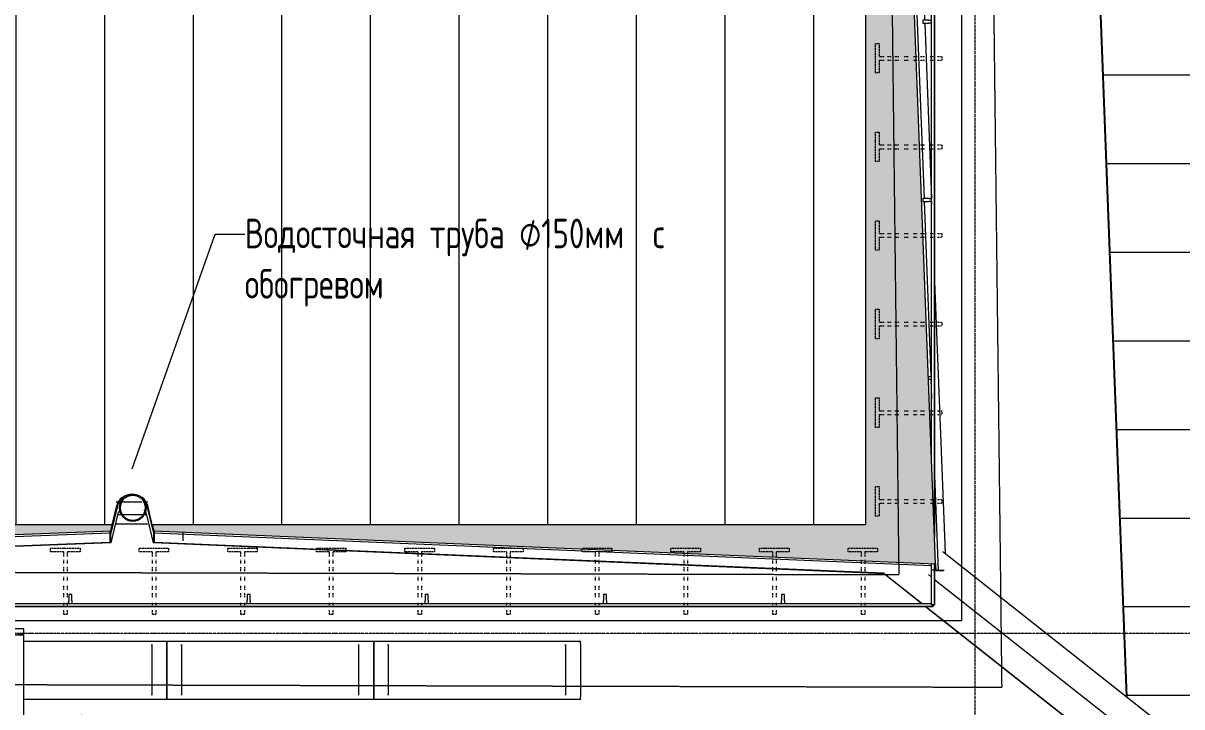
# Model space of a CAD drawing. Header units: millimetres. Extents: x -10178924 to 11692288, y -947381 to 58396.
# Drawn here: x 32004 to 39849, y -552078 to -547449 of the extents above; entities that cross this region are included whole.
import ezdxf

# ---------------------------------------------------------------- set-up
doc = ezdxf.new("R2010")
doc.units = ezdxf.units.MM
for name, pattern in [('ADSK_Линия сетки', [25, 20, -2.5, 0, -2.5]), ('ADSK_Скрыто', [6, 3, -3]), ('ADSK_Штриховая_ш3 п1_5', [4.5, 3, -1.5])]:
    doc.linetypes.add(name, pattern=pattern)
for name, color, linetype, lineweight in [('Аннотация', 7, 'Continuous', 18), ('Антураж', 7, 'Continuous', 18), ('Крыша штриховка', 7, 'Continuous', 9), ('Обобщенные модели', 7, 'Continuous', 18), ('Ограждение', 7, 'Continuous', 9), ('Оси', 253, 'Continuous', 9), ('Узлы', 7, 'Continuous', 18)]:
    doc.layers.add(name, color=color, linetype=linetype, lineweight=lineweight)
doc.layers.add('Линии', color=7, linetype='Continuous', lineweight=9, true_color=0x00a600)
doc.styles.add('GOST Common_3', font='GOST_Common.ttf', dxfattribs={"width": 0.8, "height": 350})

# ---------------------------------------------------------------- blocks, each defined once
blk = doc.blocks.new('Водосток - Тип 1 _карниз больше 490мм_-5185615-План кровли АР')
at = {"layer": 'Обобщенные модели'}
for p, q in [((18.8, 285), (33.5, 285)), ((62.7, 285), (125, 285)), ((125, 285), (191.5, 285)), ((220.7, 285), (231.2, 285)), ((125, 135), (18.8, 135)), ((231.2, 135), (125, 135))]:
    blk.add_line(p, q, dxfattribs=at)
for points, knots in [([(30.5, 278.2), (30.2, 279), (28.8, 281.5), (25.1, 284.3), (21.1, 285), (18.8, 285)], [-0.143133, -0.143133, -0.143133, -0.143133, -0.1176471, -0.0588235, 0, 0, 0, 0]), ([(231.2, 285), (228.9, 285), (225.6, 284.4), (222.9, 282.7), (222, 281.9)], [-1, -1, -1, -1, -0.94117647, -0.90191459, -0.90191459, -0.90191459, -0.90191459]), ([(222.5, 205.5), (222.5, 204.6), (222.4, 201.8), (222.3, 199), (222.2, 197.1)], [-0.48122835, -0.48122835, -0.48122835, -0.48122835, -0.47058824, -0.44620916, -0.44620916, -0.44620916, -0.44620916])]:
    blk.add_open_spline(points, degree=3, knots=knots, dxfattribs=at)
for points in [[(18.8, 135), (21.1, 135), (25.1, 135.7), (28.1, 138), (29.2, 139.6)], [(220.8, 139.5), (221.9, 138), (224.9, 135.7), (228.9, 135), (231.2, 135)]]:
    blk.add_open_spline(points, degree=3, dxfattribs=at)
blk = doc.blocks.new('Ограждение - 20 доп поручень 300-1864261-План кровли АР')
at = {"layer": 'Ограждение'}
for p, q in [((-60, 10), (-40, 10)), ((-60, 10), (-60, -10)), ((0, 10), (-40, 10)), ((0, -10), (0, 10)), ((-40, -10), (-60, -10)), ((-40, -10), (0, -10))]:
    blk.add_line(p, q, dxfattribs=at)
blk = doc.blocks.new('Ограждение - 20 доп поручень 300-V30-План кровли АР')
at = {"layer": 'Ограждение'}
for p, q in [((-60, 10), (-40, 10)), ((-60, 10), (-60, -10)), ((-40, -10), (-60, -10)), ((-40, -10), (-38.4, -10))]:
    blk.add_line(p, q, dxfattribs=at)
blk = doc.blocks.new('Ограждение - Ограждение-2940136-План кровли АР')
for name, p, rotation in [('Ограждение - 20 доп поручень 300-1864261-План кровли АР', (38094.9, 17084.5), 180), ('Ограждение - 20 доп поручень 300-1864261-План кровли АР', (38094.9, 15878.3), 180), ('Ограждение - 20 доп поручень 300-V30-План кровли АР', (38094.9, 14672), 180), ('Ограждение - 20 доп поручень 300-1864261-План кровли АР', (32323.7, 13205.5), 89.99999999999946), ('Ограждение - 20 доп поручень 300-1864261-План кровли АР', (33530, 13205.5), 89.99999999999946), ('Ограждение - 20 доп поручень 300-1864261-План кровли АР', (34736.2, 13205.5), 89.99999999999946), ('Ограждение - 20 доп поручень 300-1864261-План кровли АР', (35942.5, 13205.5), 89.99999999999946), ('Ограждение - 20 доп поручень 300-1864261-План кровли АР', (37148.8, 13205.5), 89.99999999999946)]:
    blk.add_blockref(name, p, dxfattribs=dict(rotation=rotation))
blk = doc.blocks.new('Тип верхнего поручня - Верхний поручень_Внутренний_-2940138-План кровли АР')
at = {"layer": 'Ограждение'}
for p, q in [((38154.9, 14116.8), (38154.9, 20528.2)), ((38174.9, 20518.2), (38174.9, 13593.8)), ((38154.9, 13371.6), (38154.9, 13415.2)), ((38174.9, 13414.4), (38174.9, 13371.6)), ((38154.9, 13135.5), (38154.9, 13371.6)), ((38174.9, 13371.6), (38154.9, 13371.6)), ((38174.9, 13371.6), (38174.9, 13135.5)), ((10610.7, 13145.5), (38154.9, 13145.5)), ((38164.9, 13125.5), (10610.7, 13125.5)), ((38174.9, 13135.5), (38154.9, 13135.5)), ((38164.9, 13135.5), (38164.9, 13125.5))]:
    blk.add_line(p, q, dxfattribs=at)
blk = doc.blocks.new('Тип верхнего поручня - Верхний поручень_Внутренний_-V31-План кровли АР')
at = {"layer": 'Ограждение'}
for p, q in [((38154.9, 14116.8), (38154.9, 20528.2)), ((38174.9, 13593.8), (38174.9, 20518.2)), ((38154.9, 13371.6), (38154.9, 13415.2)), ((38174.9, 13371.6), (38174.9, 13414.4)), ((38154.9, 13135.5), (38154.9, 13371.6)), ((38174.9, 13135.5), (38174.9, 13371.6)), ((10610.7, 13145.5), (38154.9, 13145.5)), ((10610.7, 13125.5), (38164.9, 13125.5)), ((38154.9, 13135.5), (38174.9, 13135.5)), ((38164.9, 13135.5), (38164.9, 13125.5))]:
    blk.add_line(p, q, dxfattribs=at)
blk = doc.blocks.new('Ограждение - Ограждение-2968730-План кровли АР')
at = {"layer": 'Ограждение'}
for p, q in [((45517.5, 7740.8), (38229.7, 13495.9)), ((38230.2, 13497.3), (45518.4, 7741.9)), ((37823.5, 13354.7), (38088.5, 13145.5)), ((37824.9, 13355.5), (38090.8, 13145.5)), ((38132.8, 13341.7), (38154.9, 13324.2)), ((38174.9, 13308.4), (45192.7, 7766.6)), ((38113.8, 13125.5), (44900, 7766.6)), ((38116.1, 13125.5), (44902.3, 7766.6)), ((45517.5, 7740.8), (45458.7, 7666.2)), ((45518.4, 7741.9), (45517.5, 7740.8)), ((45151.4, 7569.9), (45293.8, 7457.5)), ((45152.2, 7567.5), (45292.9, 7456.4)), ((45381.1, 7568), (45293.8, 7457.5)), ((45293.8, 7457.5), (45292.9, 7456.4))]:
    blk.add_line(p, q, dxfattribs=at)
blk = doc.blocks.new('Construction_Roof-Accessories_Lindab_KO - Construction_Roof-Accessories_Lindab_KO-V52-План кровли АР')
at = {"layer": 'Обобщенные модели', "lineweight": 9}
for p, q in [((34475, 12868.4), (34475, 12523.5)), ((34476.2, 12861.2), (34476.2, 12868.5)), ((34476.2, 12523.5), (34476.2, 12530.1))]:
    blk.add_line(p, q, dxfattribs=at)
blk = doc.blocks.new('Construction_Roof-Accessories_Lindab_BR - Construction_Roof-Accessories_Lindab_BR-V53-План кровли АР')
at = {"layer": 'Обобщенные модели', "lineweight": 9}
for p, q in [((34377.7, 12886.3), (34377.7, 12888.7)), ((35777.7, 12888.7), (34377.7, 12888.7)), ((34377.7, 12886.3), (34377.7, 12870.8)), ((34377.7, 12870.2), (34377.7, 12870.8)), ((34377.7, 12863.8), (34377.7, 12870.2)), ((35777.7, 12888.7), (35777.7, 12886.3)), ((35777.7, 12870.8), (35777.7, 12886.3)), ((35777.7, 12870.8), (35777.7, 12870.2)), ((35777.7, 12870.2), (35777.7, 12863.8)), ((34377.7, 12527.6), (34377.7, 12863.8)), ((35777.7, 12863.8), (35777.7, 12527.6)), ((34377.7, 12520.1), (34377.7, 12527.6)), ((34377.7, 12513.5), (34377.7, 12520.1)), ((34377.7, 12513.5), (34377.7, 12497.6)), ((34377.7, 12495.9), (34377.7, 12497.6)), ((35777.7, 12495.9), (34377.7, 12495.9)), ((35777.7, 12527.6), (35777.7, 12520.1)), ((35777.7, 12520.1), (35777.7, 12513.5)), ((35777.7, 12497.6), (35777.7, 12513.5)), ((35777.7, 12497.6), (35777.7, 12495.9))]:
    blk.add_line(p, q, dxfattribs=at)
blk = doc.blocks.new('Construction_Roof-Accessories_Lindab_BR - Construction_Roof-Accessories_Lindab_BR-V54-План кровли АР')
at = {"layer": 'Обобщенные модели', "lineweight": 9}
for p, q in [((32977.7, 12886.3), (32977.7, 12888.7)), ((34377.7, 12888.7), (32977.7, 12888.7)), ((32977.7, 12886.3), (32977.7, 12870.8)), ((32977.7, 12870.2), (32977.7, 12870.8)), ((32977.7, 12863.8), (32977.7, 12870.2)), ((34377.7, 12888.7), (34377.7, 12886.3)), ((34377.7, 12870.8), (34377.7, 12886.3)), ((34377.7, 12870.8), (34377.7, 12870.2)), ((34377.7, 12870.2), (34377.7, 12863.8)), ((32977.7, 12527.6), (32977.7, 12863.8)), ((34377.7, 12863.8), (34377.7, 12527.6)), ((32977.7, 12520.1), (32977.7, 12527.6)), ((32977.7, 12513.5), (32977.7, 12520.1)), ((32977.7, 12513.5), (32977.7, 12497.6)), ((32977.7, 12495.9), (32977.7, 12497.6)), ((34377.7, 12495.9), (32977.7, 12495.9)), ((34377.7, 12527.6), (34377.7, 12520.1)), ((34377.7, 12520.1), (34377.7, 12513.5)), ((34377.7, 12497.6), (34377.7, 12513.5)), ((34377.7, 12497.6), (34377.7, 12495.9))]:
    blk.add_line(p, q, dxfattribs=at)
blk = doc.blocks.new('Construction_Roof-Accessories_Lindab_BR - Construction_Roof-Accessories_Lindab_BR-V55-План кровли АР')
at = {"layer": 'Обобщенные модели', "lineweight": 9}
for p, q in [((32977.7, 12888.7), (32008.1, 12888.7)), ((32977.7, 12888.7), (32977.7, 12886.3)), ((32977.7, 12870.8), (32977.7, 12886.3)), ((32977.7, 12870.8), (32977.7, 12870.2)), ((32977.7, 12870.2), (32977.7, 12863.8)), ((32977.7, 12863.8), (32977.7, 12527.6)), ((32977.7, 12495.9), (32008.1, 12495.9)), ((32977.7, 12527.6), (32977.7, 12520.1)), ((32977.7, 12520.1), (32977.7, 12513.5)), ((32977.7, 12497.6), (32977.7, 12513.5)), ((32977.7, 12497.6), (32977.7, 12495.9))]:
    blk.add_line(p, q, dxfattribs=at)
blk = doc.blocks.new('Антураж 4 - Антураж 4-5053377-План кровли АР')
at = {"layer": 'Антураж'}
for p, q in [((32642.2, 13806.8), (32597.8, 13620.9)), ((32606.4, 13678.1), (32637.3, 13807.8)), ((32842.2, 13806.8), (32886.5, 13620.9)), ((32878, 13678.1), (32847.1, 13807.8)), ((32642.2, 13745.3), (32597, 13556)), ((32842.2, 13745.3), (32642.2, 13745.3)), ((32887.5, 13555.6), (32842.2, 13745.3)), ((32591.5, 13622.4), (24360.3, 13304.9)), ((32590.8, 13637.8), (32591.5, 13622.4)), ((32591.5, 13622.4), (32591.5, 13558.8)), ((32593, 13621.9), (32596.8, 13638)), ((32593, 13621.9), (32593, 13558.3)), ((32597.8, 13620.9), (32593, 13621.9)), ((32597.8, 13559.4), (32597.8, 13620.9)), ((32886.5, 13620.9), (32891.4, 13621.9)), ((32886.5, 13620.9), (32886.5, 13559.4)), ((32891.4, 13621.9), (32887.7, 13637.6)), ((32891.4, 13558.3), (32891.4, 13621.9)), ((32893, 13621.9), (32893.8, 13637.3)), ((38154.9, 13399.8), (32893, 13621.9)), ((32893, 13558.3), (32893, 13621.9)), ((33084.9, 13629.2), (33084.9, 13570.3)), ((32597, 13556), (24355.3, 13238.2)), ((32591.5, 13558.8), (24360.3, 13241.3)), ((32593, 13558.3), (32597.4, 13557.4)), ((32891.4, 13558.3), (32887, 13557.4)), ((37833.6, 13346.8), (32887.5, 13555.6)), ((37829.7, 13349.9), (32893, 13558.3))]:
    blk.add_line(p, q, dxfattribs=at)
for centre, major_axis, start_param, end_param in [((32742.2, 13787.3), (107.3, 0), 0.212798, 2.928795), ((32742.2, 13787.3), (102.3, 0), 0.212798, 2.928795), ((32742.2, 13723.6), (102.3, 0), 2.496157, 2.903999), ((32742.2, 13723.6), (102.3, 0), 0.237594, 0.64541)]:
    blk.add_ellipse(centre, major_axis=major_axis, ratio=0.905569, start_param=start_param, end_param=end_param, dxfattribs=at)
blk = doc.blocks.new('Антураж 18 - Антураж 18-5694502-План кровли АР')
at = {"layer": 'Антураж'}
for p, q in [((37899.4, 20796.5), (37915.4, 20797.2)), ((37915.4, 20797.2), (37960.5, 20797.2)), ((37915.4, 20797.2), (38103.1, 15888.3)), ((37968.2, 20730.9), (38107.3, 17094.5)), ((39474.5, 12514.7), (39206.5, 19523.8)), ((39210.8, 19456.7), (39476.3, 12513.3)), ((38108, 17074.5), (38153.4, 15888.3)), ((38103.8, 15868.3), (38149.2, 14682)), ((38154.2, 15868.3), (38154.9, 15849.6)), ((38174.9, 15326.6), (38245.3, 13485.4)), ((38150, 14662), (38154.9, 14534.1)), ((38174.9, 14011.1), (38199.4, 13369.4)), ((38181.7, 13414.1), (38183.5, 13368.7)), ((38199.4, 13369.4), (38183.5, 13368.7)), ((38183.5, 13368.7), (38188.7, 13368.7)), ((38188.7, 13368.7), (38195.2, 13369)), ((38189.9, 13368.9), (38196.5, 13369.2)), ((38191.6, 13368.9), (38189.9, 13368.9)), ((38193.5, 13369), (38191.6, 13368.9)), ((38195.2, 13369), (38193.5, 13369)), ((38196.5, 13369.2), (38234.5, 13369.2)), ((38239, 13369.4), (38199.4, 13369.4))]:
    blk.add_line(p, q, dxfattribs=at)
blk = doc.blocks.new('Ограждение - Ограждение-5945901-План кровли АР')
at = {"layer": 'Ограждение'}
for p, q in [((32008.1, 12973), (17060, 12973)), ((32008.1, 12933), (32008.1, 12973)), ((17060, 12933), (32008.1, 12933)), ((32008.1, 12933), (31968.1, 12933)), ((32008.1, 8933), (32008.1, 12933))]:
    blk.add_line(p, q, dxfattribs=at)
blk = doc.blocks.new('Кровля')
at = {"layer": 'Крыша штриховка'}
h = blk.add_hatch(dxfattribs=at)
h.set_pattern_fill('FP_3', color=256, style=0, pattern_type=2)
h.set_pattern_definition([(270, (156.06, -17199.3), (600, 4e-14), [])])
h.paths.add_polyline_path([(37615.8, 13678.1), (37706.7, 13678.1), (37706.7, 19364), (31852, 19566.7), (30291.8, 19358.3), (30008.9, 18978.9), (30109.6, 18978.9), (30088.8, 18918.9), (29964.2, 18918.9), (29183.2, 17873.2), (29184.3, 17872), (25273.5, 13678.1), (32606.4, 13678.1), (32637.3, 13807.8), (32645.4, 13826), (32644.4, 13828.6), (32639.9, 13832), (32639.9, 13833.1), (32648.6, 13833.1), (32650.8, 13838.2), (32677.9, 13864.5), (32708.1, 13879.1), (32742.2, 13884.4), (32778.6, 13878.6), (32809.6, 13862.9), (32834.6, 13835.9), (32835.9, 13833.1), (32840.3, 13832), (32837.3, 13829.7), (32847.3, 13806.8), (32878, 13678.1), (37490, 13678.1)])
h.paths.add_polyline_path([(11110.2, 13678.1), (15841.3, 13678.1), (15872.2, 13807.8), (15880.3, 13826), (15879.2, 13828.6), (15874.8, 13832), (15874.8, 13833.1), (15883.5, 13833.1), (15885.7, 13838.2), (15912.8, 13864.5), (15943, 13879.1), (15977.1, 13884.4), (16013.5, 13878.6), (16044.5, 13862.9), (16069.5, 13835.9), (16070.8, 13833.1), (16075.2, 13832), (16072.2, 13829.7), (16082.2, 13806.8), (16112.9, 13678.1), (23178.4, 13678.1), (19368.4, 17765.4), (19370.1, 17766.7), (19368.4, 17765.7), (19287.9, 17891.6), (18889.8, 17891.6), (18418.2, 19252.3), (18339.2, 19376), (16914.3, 19566.4), (11105, 19365.2), (11105, 13678.1)])
h.paths.add_polyline_path([(32837.2, 13745.3), (32841.3, 13745.3), (32837.6, 13751.1)])
h.paths.add_polyline_path([(16076.1, 13745.3), (16072.5, 13751.1), (16072.5, 13745.3)])
h.paths.add_polyline_path([(11105, 20651.5), (12590.9, 20677.2), (15833.4, 20789.5), (15843.6, 20837), (15833.4, 20838.9), (11105, 20675.2)])
h.paths.add_polyline_path([(37706.7, 20653.4), (37706.7, 20941.3), (37670, 20941.3), (37670, 20675.2), (32021.5, 20870.7), (32024.3, 20856.6), (32024.3, 20850.2), (37670, 20654.7)])
h.paths.add_polyline_path([(17085.6, 20843.6), (17050, 20941.3), (16776.8, 20941.3), (16764.9, 20886.4), (17050, 20848.3)])
h.paths.add_polyline_path([(31690, 20845.2), (31726.8, 20851.2), (31726.8, 20857.6), (31744.9, 20941.3), (31725, 20941.3), (31690.2, 20845.7)])
h = blk.add_hatch(dxfattribs=at)
h.set_pattern_fill('FP_24', color=256, style=0, pattern_type=2)
h.set_pattern_definition([(0, (4448.5, 0), (0, 600), [])])
h.paths.add_polyline_path([(45547.6, 7680), (45597, 7719), (45597, 12749.9), (45476.2, 12904.3), (45597, 12998.7), (45597, 13231.3), (39210.8, 19456.7), (39476.3, 12513.3), (45518.4, 7741.9), (45504.3, 7724), (45518.4, 7709.6)])
h.paths.add_polyline_path([(45609.2, 7728.7), (45611.4, 7730.4), (45611.4, 12791.4), (45609.2, 12771.2), (45609.2, 7746.2)])
h.paths.add_polyline_path([(45609.2, 13008.2), (45611.4, 13010), (45611.4, 13027.7), (45749.8, 13118.2), (45763.6, 13127.5), (45764.2, 13127.5), (45806.6, 13155.3), (45680.7, 13278), (45616.1, 13212.6), (45609.2, 13219.3), (45609.2, 13016.7)])
h = blk.add_hatch(dxfattribs=at)
h.set_pattern_fill('FP_23', color=256, style=0, pattern_type=2)
h.set_pattern_definition([(270, (0, 2567.63), (600, 4e-14), [])])
h.paths.add_polyline_path([(3981.9, 7654), (4418.6, 8082.5), (3966.9, 7704.5), (3966.9, 7665.2), (3976.2, 7658.3)])
h.paths.add_polyline_path([(44717.3, 7766.6), (44900, 7766.6), (39419.5, 12094.4), (35435, 12262.6), (35435, 8885), (33439.1, 8885), (33439.1, 12346.9), (32344.8, 12393.1), (32008.1, 12380.1), (32008.1, 12195.2), (33275.3, 12195.2), (33275.3, 11802.4), (32008.1, 11802.4), (32008.1, 11561.3), (33275.3, 11561.3), (33275.3, 11168.5), (32008.1, 11168.5), (32008.1, 10907.8), (33275.3, 10907.8), (33275.3, 10514.9), (32008.1, 10514.9), (32008.1, 10273.9), (33275.3, 10273.9), (33275.3, 9881), (32008.1, 9881), (32008.1, 9640), (33275.3, 9640), (33275.3, 9247.1), (32008.1, 9247.1), (32008.1, 9006.1), (33275.3, 9006.1), (33275.3, 8613.2), (31875.3, 8613.2), (31875.3, 8893), (17020, 8893.7), (17020, 12368.1), (16400.1, 12392.1), (14513.7, 12321.7), (14513.7, 12309.4), (14550, 12309.4), (14550, 9189.4), (14513.7, 9189.4), (14513.7, 8885), (12713.7, 8885), (12713.7, 9189.4), (12664, 9189.4), (12664, 12252.8), (9546.6, 12136), (4325.5, 7766.6), (14440.9, 7766.6), (14440.9, 8352.9), (15840.9, 8352.9), (15840.9, 7766.6), (19614.6, 7766.6), (19614.6, 8375.4), (21115.3, 8375), (21115.3, 7766.6), (27609.3, 7766.6), (27609.3, 8373.2), (23414.4, 8373.2), (23414.4, 8378.5), (22014.4, 8378.5), (22014.4, 8771.3), (23414.4, 8771.3), (23414.4, 8766), (31814.4, 8766), (31814.4, 8373.2), (29114.6, 8373.2), (29114.6, 7766.6), (29660.9, 7766.6), (29660.9, 8332.9), (31240.5, 8332.9), (31240.5, 7766.6), (39870.1, 7766.6), (39870.1, 8332.9), (41229.7, 8332.9), (41229.7, 7766.6), (44398.6, 7766.6)])
h.paths.add_polyline_path([(20144.4, 8378.5), (19194.4, 8378.5), (19194.4, 8771.3), (21994.4, 8771.3), (21994.4, 8378.5), (20494.1, 8378.5)])
h.paths.add_polyline_path([(18698.9, 8378.5), (17790.5, 8378.5), (17790.5, 8771.3), (19190.5, 8771.3), (19190.5, 8378.5), (19060.3, 8378.5)])
h.paths.add_polyline_path([(17670.2, 8378.5), (16370.5, 8378.5), (16370.5, 8771.3), (17770.5, 8771.3), (17770.5, 8378.5), (17737.8, 8378.5)])
h.paths.add_polyline_path([(15550.6, 9038.5), (15218.9, 9038.5), (15218.9, 9431.3), (16618.9, 9431.3), (16618.9, 9038.5), (15807.9, 9038.5)])
h.paths.add_polyline_path([(16169.3, 9599.9), (15218.9, 9599.9), (15218.9, 9992.7), (16618.9, 9992.7), (16618.9, 9599.9), (16518.6, 9599.9)])
h.paths.add_polyline_path([(15807.9, 10147.2), (15218.9, 10147.2), (15218.9, 10540.1), (16618.9, 10540.1), (16618.9, 10147.2), (16169.3, 10147.2)])
h.paths.add_polyline_path([(15318.6, 10781.1), (15218.9, 10781.1), (15218.9, 11174), (16618.9, 11174), (16618.9, 10781.1), (15386.2, 10781.1)])
h.paths.add_polyline_path([(15264.9, 11354.8), (15165.2, 11354.8), (15165.2, 11747.6), (16565.2, 11747.6), (16565.2, 11354.8), (15318.6, 11354.8)])
h.paths.add_polyline_path([(16169.3, 11883), (15165.2, 11883), (15165.2, 12275.8), (16565.2, 12275.8), (16565.2, 11883), (16350, 11883)])
h.paths.add_polyline_path([(24355.3, 13238.2), (32597, 13556), (32597, 13557.5), (32593, 13558.3), (32593, 13621.9), (32596.8, 13638), (32590.8, 13637.8), (32591.5, 13621.9), (32591, 13558.7), (24355.3, 13241.1), (16127.8, 13558.8), (16127.8, 13637.8), (16122.5, 13637.8), (16126.3, 13621.9), (16126.3, 13558.3), (16121.9, 13557.3), (16122.3, 13556), (24355.3, 13238.2)])
h.paths.add_polyline_path([(24359.6, 13320), (24359.6, 13320.3), (24359.6, 13320)])
h.paths.add_polyline_path([(37833.6, 13346.8), (37829.7, 13349.9), (32893, 13558.3), (32893, 13637.3), (32887.8, 13637.3), (32891.4, 13621.9), (32891.4, 13558.3), (32887.1, 13557.3), (32887.7, 13555.6), (37791.1, 13348.6)])
h.paths.add_polyline_path([(11368.2, 13357.7), (15824.2, 13523.8), (15825.9, 13530.7), (11467.3, 13361.5)])
h.paths.add_polyline_path([(15826.4, 13532.9), (15832.3, 13557.4), (15827.8, 13558.3), (15827.8, 13621.9), (15825.7, 13609.7), (15826.4, 13594.4), (15826.4, 13556)])
at = {"layer": 'Узлы', "true_color": 0xffffff}
h = blk.add_hatch(color=7, dxfattribs=at)
h.paths.add_polyline_path([(41826.4, -521.9), (49650.9, -521.9), (49650.9, 475.1), (49562.8, 474), (49503.2, -470.6), (45149.2, -323.1), (41142.1, -458.2), (41079.8, -77.1), (41079.8, -521.9), (41465, -521.9)])
h.paths.add_polyline_path([(-453.6, -388.9), (8078.1, -388.9), (8077.3, -26.3), (7973.5, -276.8), (3655.9, -146.8), (-674.6, -298.6), (-736.9, 259.3), (-736.9, -388.9)])
h.paths.add_polyline_path([(41079.8, 177.9), (41097.9, 182.8), (41188.3, 1719.8), (35856.5, 1526.9), (35850.1, 1488.2), (41079.8, 1488.2), (41079.8, 182)])
h.paths.add_polyline_path([(8078.1, 312.2), (8078.1, 1488.2), (12889.9, 1488.2), (12882.6, 1527), (8005.2, 1701.9), (8062.3, 316.3)])
h.paths.add_polyline_path([(-736.9, 502.7), (-468.8, 8048.7), (-6523.1, 7837.4), (-6529.6, 7798.6), (-736.9, 7798.6), (-736.9, 522.8)])
h.paths.add_polyline_path([(49650.9, 797.5), (49650.9, 7859.4), (55891.9, 7859.4), (55891.9, 8470.8), (55881.1, 8467.5), (55687, 7999.8), (49350.5, 8221), (49618.7, 803.5), (49632.8, 802.6), (49650.1, 797.7)])
h.paths.add_polyline_path([(16530.7, 1488.2), (35571.8, 1488.2), (35566.4, 1520.3), (29060, 1756.5), (29059.6, 1633.4), (19380, 1633.4), (19380, 1744.1), (13174.7, 1526.9), (13168.2, 1488.2), (15807.9, 1488.2)])
h.paths.add_polyline_path([(-7227.8, 7798.6), (-6807.9, 7798.6), (-6813, 7829.1), (-7122.5, 7899.2), (-6947.6, 14171.4), (-7182.5, 20168.5), (-7227.8, 20180.1), (-7227.8, 7899.2)])
h.paths.add_polyline_path([(55891.9, 8773.7), (55891.9, 16804.8), (55861.4, 16796.7), (55713, 12784.8), (55861.2, 8781.6), (55864.6, 8780.7)])
h.paths.add_polyline_path([(24355.3, 13320.2), (32597, 13639), (32606.4, 13678.1), (16107.8, 13678.1), (16117.8, 13638.2), (24355.3, 13320.2)])
h.paths.add_polyline_path([(10664.9, 13409.4), (15825, 13609.8), (15841.3, 13678.1), (11105, 13678.1), (11105, 21012.5), (10508.5, 21012), (10529.1, 20925.4), (10923.6, 20798), (10667.1, 13472.9)])
h.paths.add_polyline_path([(38181.7, 13414.1), (37897.5, 20847.2), (38471.4, 21009.5), (38481.1, 21051.3), (37706.7, 21051.3), (37706.7, 13678.1), (32878, 13678.1), (32887.7, 13637.6), (38174.9, 13414.4)])
h.paths.add_polyline_path([(55891.9, 17107.6), (55891.9, 32796.3), (55861.3, 32788.2), (55572.3, 24949.4), (55861.2, 17115.6), (55864.6, 17114.7)])
h.paths.add_polyline_path([(-7227.8, 20474.6), (-7182.8, 20486.1), (-6960.1, 26174.2), (-7182.6, 31854.5), (-7227.8, 31866), (-7227.8, 20478.7)])
h.paths.add_polyline_path([(45338.1, 20583.1), (45060.3, 27855.3), (45031.9, 27862.7), (45031.9, 21051.3), (38748.9, 21051.3), (38758.7, 21008.8), (45143.6, 20595.7)])
h.paths.add_polyline_path([(3392.9, 20705.4), (10228.7, 20955.9), (10241.6, 21012.5), (3737.3, 21012.5), (3737.3, 28192.7), (3693.8, 28181.5), (3395.2, 20761.3)])
h.paths.add_polyline_path([(45031.9, 28151.9), (45060.5, 28159.8), (45349.7, 35731.9), (45288.1, 37345), (45031.9, 37345), (45031.9, 28159.8)])
h.paths.add_polyline_path([(3737.3, 28469.4), (3737.3, 42947.5), (3702.4, 42938.6), (3419.3, 35707.7), (3702.4, 28478.4), (3736.8, 28469.6)])
h.paths.add_polyline_path([(-7227.8, 32160.5), (-7192.2, 32169.6), (-7003.4, 37563.7), (-7192, 42951.9), (-7227.8, 42961.1), (-7227.8, 32164.6)])
h.paths.add_polyline_path([(55891.9, 33099.2), (55891.9, 43246.9), (55860, 43238.6), (55675.4, 38159.5), (55861.2, 33107.2), (55864.6, 33106.3)])
h.paths.add_polyline_path([(45071.8, 38095), (45259.5, 38095), (45067.3, 43127.7), (45031.9, 43136.9), (45031.9, 38095), (45070, 38095)])
h.paths.add_polyline_path([(3737.3, 43224.3), (3737.3, 43716.6), (-7227.8, 43716.6), (-7227.8, 43255.6), (-7191.7, 43264.8), (-7067.6, 43609), (-1846.2, 43421.7), (3578, 43616.1), (3702.1, 43233.3), (3736.9, 43224.4)])
h.paths.add_polyline_path([(45031.9, 43426.1), (45104.3, 43444.9), (45207, 43781.1), (50463, 43599.1), (55714, 43781), (55835.6, 43550.7), (55891.9, 43536.1), (55891.9, 43898.8), (45031.9, 43898.8), (45031.9, 43440)])
at = {"layer": 'Аннотация', "lineweight": 9}
for p, q in [((32741.8, 14058), (33303.2, 15646.6)), ((33303.2, 15646.6), (33504.8, 15646.6))]:
    blk.add_line(p, q, dxfattribs=at)
at = {"layer": 'Линии', "color": 7}
for p, q in [((37706.7, 21051.3), (37706.7, 13678.1)), ((38181.7, 13414.1), (37897.5, 20847.2)), ((32606.4, 13678.1), (16107.8, 13678.1)), ((32596.8, 13638), (32606.4, 13678.1)), ((32878, 13678.1), (32887.7, 13637.6)), ((37706.7, 13678.1), (32878, 13678.1)), ((24355.3, 13320.2), (32596.8, 13638)), ((32887.7, 13637.6), (38181.7, 13414.1))]:
    blk.add_line(p, q, dxfattribs=at)
at = {"layer": 'Линии', "color": 7, "linetype": 'ADSK_Штриховая_ш3 п1_5'}
for p, q in [((37844.7, 20781.3), (37932.4, 13340.5)), ((38631.4, 12578.6), (38543.3, 20051.3)), ((10855, 13411.9), (37932.4, 13340.5)), ((10143, 12653.7), (38631.4, 12578.6))]:
    blk.add_line(p, q, dxfattribs=at)
at = {"layer": 'Линии', "color": 5, "true_color": 0x0000ff}
for p, q in [((38356.7, 20401.3), (38356.7, 13028.1)), ((38356.7, 13028.1), (11105, 13028.1))]:
    blk.add_line(p, q, dxfattribs=at)
at = {"layer": 'Линии', "color": 7, "linetype": 'ADSK_Скрыто'}
for p, q in [((37774.9, 16737.4), (37774.9, 16937.4)), ((37774.9, 16937.4), (37799.9, 16937.4)), ((37799.9, 16937.4), (37799.9, 16849.9)), ((37799.9, 16849.9), (37834.9, 16849.9)), ((37799.9, 16824.9), (37799.9, 16737.4)), ((37799.9, 16824.9), (37834.9, 16824.9)), ((37854.9, 16849.9), (37884.9, 16849.9)), ((37854.9, 16824.9), (37884.9, 16824.9)), ((37904.9, 16849.9), (37934.9, 16849.9)), ((37904.9, 16824.9), (37934.9, 16824.9)), ((37969.9, 16849.9), (37999.9, 16849.9)), ((37969.9, 16824.9), (37999.9, 16824.9)), ((38029.9, 16849.9), (38059.9, 16849.9)), ((38029.9, 16824.9), (38059.9, 16824.9)), ((38079.9, 16849.9), (38109.9, 16849.9)), ((38079.9, 16824.9), (38109.9, 16824.9)), ((38144.9, 16849.9), (38174.9, 16849.9)), ((38144.9, 16824.9), (38174.9, 16824.9)), ((38194.9, 16849.9), (38224.9, 16849.9)), ((38194.9, 16824.9), (38224.9, 16824.9)), ((38224.9, 16849.9), (38224.9, 16824.9)), ((37799.9, 16737.4), (37774.9, 16737.4)), ((37774.9, 16137.4), (37774.9, 16337.4)), ((37774.9, 16337.4), (37799.9, 16337.4)), ((37799.9, 16337.4), (37799.9, 16249.9)), ((37799.9, 16249.9), (37834.9, 16249.9)), ((37854.9, 16249.9), (37884.9, 16249.9)), ((37904.9, 16249.9), (37934.9, 16249.9)), ((37969.9, 16249.9), (37999.9, 16249.9)), ((38029.9, 16249.9), (38059.9, 16249.9)), ((38079.9, 16249.9), (38109.9, 16249.9)), ((38144.9, 16249.9), (38174.9, 16249.9)), ((38194.9, 16249.9), (38224.9, 16249.9)), ((38224.9, 16249.9), (38224.9, 16224.9)), ((37799.9, 16224.9), (37799.9, 16137.4)), ((37799.9, 16224.9), (37834.9, 16224.9)), ((37854.9, 16224.9), (37884.9, 16224.9)), ((37904.9, 16224.9), (37934.9, 16224.9)), ((37969.9, 16224.9), (37999.9, 16224.9)), ((38029.9, 16224.9), (38059.9, 16224.9)), ((38079.9, 16224.9), (38109.9, 16224.9)), ((38144.9, 16224.9), (38174.9, 16224.9)), ((38194.9, 16224.9), (38224.9, 16224.9)), ((37799.9, 16137.4), (37774.9, 16137.4)), ((37774.9, 15537.4), (37774.9, 15737.4)), ((37774.9, 15737.4), (37799.9, 15737.4)), ((37799.9, 15737.4), (37799.9, 15649.9)), ((37799.9, 15649.9), (37834.9, 15649.9)), ((37799.9, 15624.9), (37799.9, 15537.4)), ((37799.9, 15624.9), (37834.9, 15624.9)), ((37854.9, 15649.9), (37884.9, 15649.9)), ((37854.9, 15624.9), (37884.9, 15624.9)), ((37904.9, 15649.9), (37934.9, 15649.9)), ((37904.9, 15624.9), (37934.9, 15624.9)), ((37969.9, 15649.9), (37999.9, 15649.9)), ((37969.9, 15624.9), (37999.9, 15624.9)), ((38029.9, 15649.9), (38059.9, 15649.9)), ((38029.9, 15624.9), (38059.9, 15624.9)), ((38079.9, 15649.9), (38109.9, 15649.9)), ((38079.9, 15624.9), (38109.9, 15624.9)), ((38144.9, 15649.9), (38174.9, 15649.9)), ((38144.9, 15624.9), (38174.9, 15624.9)), ((38194.9, 15649.9), (38224.9, 15649.9)), ((38194.9, 15624.9), (38224.9, 15624.9)), ((38224.9, 15649.9), (38224.9, 15624.9)), ((37799.9, 15537.4), (37774.9, 15537.4)), ((37774.9, 14937.4), (37774.9, 15137.4)), ((37774.9, 15137.4), (37799.9, 15137.4)), ((37799.9, 15137.4), (37799.9, 15049.9)), ((37799.9, 15049.9), (37834.9, 15049.9)), ((37799.9, 15024.9), (37799.9, 14937.4)), ((37799.9, 15024.9), (37834.9, 15024.9)), ((37854.9, 15049.9), (37884.9, 15049.9)), ((37854.9, 15024.9), (37884.9, 15024.9)), ((37904.9, 15049.9), (37934.9, 15049.9)), ((37904.9, 15024.9), (37934.9, 15024.9)), ((37969.9, 15049.9), (37999.9, 15049.9)), ((37969.9, 15024.9), (37999.9, 15024.9)), ((38029.9, 15049.9), (38059.9, 15049.9)), ((38029.9, 15024.9), (38059.9, 15024.9)), ((38079.9, 15049.9), (38109.9, 15049.9)), ((38079.9, 15024.9), (38109.9, 15024.9)), ((38144.9, 15049.9), (38174.9, 15049.9)), ((38144.9, 15024.9), (38174.9, 15024.9)), ((38194.9, 15049.9), (38224.9, 15049.9)), ((38194.9, 15024.9), (38224.9, 15024.9)), ((38224.9, 15049.9), (38224.9, 15024.9)), ((37799.9, 14937.4), (37774.9, 14937.4)), ((37774.9, 14337.4), (37774.9, 14537.4)), ((37774.9, 14537.4), (37799.9, 14537.4)), ((37799.9, 14537.4), (37799.9, 14449.9)), ((37799.9, 14449.9), (37834.9, 14449.9)), ((37854.9, 14449.9), (37884.9, 14449.9)), ((37904.9, 14449.9), (37934.9, 14449.9)), ((37969.9, 14449.9), (37999.9, 14449.9)), ((38029.9, 14449.9), (38059.9, 14449.9)), ((38079.9, 14449.9), (38109.9, 14449.9)), ((38144.9, 14449.9), (38174.9, 14449.9)), ((38194.9, 14449.9), (38224.9, 14449.9)), ((38224.9, 14449.9), (38224.9, 14424.9)), ((37799.9, 14424.9), (37799.9, 14337.4)), ((37799.9, 14424.9), (37834.9, 14424.9)), ((37854.9, 14424.9), (37884.9, 14424.9)), ((37904.9, 14424.9), (37934.9, 14424.9)), ((37969.9, 14424.9), (37999.9, 14424.9)), ((38029.9, 14424.9), (38059.9, 14424.9)), ((38079.9, 14424.9), (38109.9, 14424.9)), ((38144.9, 14424.9), (38174.9, 14424.9)), ((38194.9, 14424.9), (38224.9, 14424.9)), ((37799.9, 14337.4), (37774.9, 14337.4)), ((37774.9, 13737.4), (37774.9, 13937.4)), ((37774.9, 13937.4), (37799.9, 13937.4)), ((37799.9, 13937.4), (37799.9, 13849.9)), ((37799.9, 13849.9), (37834.9, 13849.9)), ((37799.9, 13824.9), (37799.9, 13737.4)), ((37799.9, 13824.9), (37834.9, 13824.9)), ((37854.9, 13849.9), (37884.9, 13849.9)), ((37854.9, 13824.9), (37884.9, 13824.9)), ((37904.9, 13849.9), (37934.9, 13849.9)), ((37904.9, 13824.9), (37934.9, 13824.9)), ((37969.9, 13849.9), (37999.9, 13849.9)), ((37969.9, 13824.9), (37999.9, 13824.9)), ((38029.9, 13849.9), (38059.9, 13849.9)), ((38029.9, 13824.9), (38059.9, 13824.9)), ((38079.9, 13849.9), (38109.9, 13849.9)), ((38079.9, 13824.9), (38109.9, 13824.9)), ((38144.9, 13849.9), (38174.9, 13849.9)), ((38144.9, 13824.9), (38174.9, 13824.9)), ((38194.9, 13849.9), (38224.9, 13849.9)), ((38194.9, 13824.9), (38224.9, 13824.9)), ((38224.9, 13849.9), (38224.9, 13824.9)), ((37799.9, 13737.4), (37774.9, 13737.4)), ((32189.1, 13520.7), (32389.1, 13520.7)), ((32189.1, 13495.7), (32189.1, 13520.7)), ((32276.6, 13495.7), (32189.1, 13495.7)), ((32276.6, 13495.7), (32276.6, 13460.7)), ((32389.1, 13495.7), (32301.6, 13495.7)), ((32301.6, 13495.7), (32301.6, 13460.7)), ((32389.1, 13520.7), (32389.1, 13495.7)), ((32789.1, 13520.7), (32989.1, 13520.7)), ((32789.1, 13495.7), (32789.1, 13520.7)), ((32876.6, 13495.7), (32789.1, 13495.7)), ((32876.6, 13495.7), (32876.6, 13460.7)), ((32989.1, 13495.7), (32901.6, 13495.7)), ((32901.6, 13495.7), (32901.6, 13460.7)), ((32989.1, 13520.7), (32989.1, 13495.7)), ((33389.1, 13520.7), (33589.1, 13520.7)), ((33389.1, 13495.7), (33389.1, 13520.7)), ((33476.6, 13495.7), (33389.1, 13495.7)), ((33476.6, 13495.7), (33476.6, 13460.7)), ((33589.1, 13495.7), (33501.6, 13495.7)), ((33501.6, 13495.7), (33501.6, 13460.7)), ((33589.1, 13520.7), (33589.1, 13495.7)), ((33989.1, 13520.7), (34189.1, 13520.7)), ((33989.1, 13495.7), (33989.1, 13520.7)), ((34076.6, 13495.7), (33989.1, 13495.7)), ((34076.6, 13495.7), (34076.6, 13460.7)), ((34189.1, 13495.7), (34101.6, 13495.7)), ((34101.6, 13495.7), (34101.6, 13460.7)), ((34189.1, 13520.7), (34189.1, 13495.7)), ((34589.1, 13520.7), (34789.1, 13520.7)), ((34589.1, 13495.7), (34589.1, 13520.7)), ((34676.6, 13495.7), (34589.1, 13495.7)), ((34676.6, 13495.7), (34676.6, 13460.7)), ((34789.1, 13495.7), (34701.6, 13495.7)), ((34701.6, 13495.7), (34701.6, 13460.7)), ((34789.1, 13520.7), (34789.1, 13495.7)), ((35189.1, 13520.7), (35389.1, 13520.7)), ((35189.1, 13495.7), (35189.1, 13520.7)), ((35276.6, 13495.7), (35189.1, 13495.7)), ((35276.6, 13495.7), (35276.6, 13460.7)), ((35389.1, 13495.7), (35301.6, 13495.7)), ((35301.6, 13495.7), (35301.6, 13460.7)), ((35389.1, 13520.7), (35389.1, 13495.7)), ((35789.1, 13520.7), (35989.1, 13520.7)), ((35789.1, 13495.7), (35789.1, 13520.7)), ((35876.6, 13495.7), (35789.1, 13495.7)), ((35876.6, 13495.7), (35876.6, 13460.7)), ((35989.1, 13495.7), (35901.6, 13495.7)), ((35901.6, 13495.7), (35901.6, 13460.7)), ((35989.1, 13520.7), (35989.1, 13495.7)), ((36389.1, 13520.7), (36589.1, 13520.7)), ((36389.1, 13495.7), (36389.1, 13520.7)), ((36476.6, 13495.7), (36389.1, 13495.7)), ((36476.6, 13495.7), (36476.6, 13460.7)), ((36589.1, 13495.7), (36501.6, 13495.7)), ((36501.6, 13495.7), (36501.6, 13460.7)), ((36589.1, 13520.7), (36589.1, 13495.7)), ((36989.1, 13520.7), (37189.1, 13520.7)), ((36989.1, 13495.7), (36989.1, 13520.7)), ((37076.6, 13495.7), (36989.1, 13495.7)), ((37076.6, 13495.7), (37076.6, 13460.7)), ((37189.1, 13495.7), (37101.6, 13495.7)), ((37101.6, 13495.7), (37101.6, 13460.7)), ((37189.1, 13520.7), (37189.1, 13495.7)), ((37589.1, 13520.7), (37789.1, 13520.7)), ((37589.1, 13495.7), (37589.1, 13520.7)), ((37676.6, 13495.7), (37589.1, 13495.7)), ((37676.6, 13495.7), (37676.6, 13460.7)), ((37789.1, 13495.7), (37701.6, 13495.7)), ((37701.6, 13495.7), (37701.6, 13460.7)), ((37789.1, 13520.7), (37789.1, 13495.7)), ((32276.6, 13440.7), (32276.6, 13410.7)), ((32301.6, 13440.7), (32301.6, 13410.7)), ((32876.6, 13440.7), (32876.6, 13410.7)), ((32901.6, 13440.7), (32901.6, 13410.7)), ((33476.6, 13440.7), (33476.6, 13410.7)), ((33501.6, 13440.7), (33501.6, 13410.7)), ((34076.6, 13440.7), (34076.6, 13410.7)), ((34101.6, 13440.7), (34101.6, 13410.7)), ((34676.6, 13440.7), (34676.6, 13410.7)), ((34701.6, 13440.7), (34701.6, 13410.7)), ((35276.6, 13440.7), (35276.6, 13410.7)), ((35301.6, 13440.7), (35301.6, 13410.7)), ((35876.6, 13440.7), (35876.6, 13410.7)), ((35901.6, 13440.7), (35901.6, 13410.7)), ((36476.6, 13440.7), (36476.6, 13410.7)), ((36501.6, 13440.7), (36501.6, 13410.7)), ((37076.6, 13440.7), (37076.6, 13410.7)), ((37101.6, 13440.7), (37101.6, 13410.7)), ((37676.6, 13440.7), (37676.6, 13410.7)), ((37701.6, 13440.7), (37701.6, 13410.7)), ((32276.6, 13390.7), (32276.6, 13360.7)), ((32301.6, 13390.7), (32301.6, 13360.7)), ((32876.6, 13390.7), (32876.6, 13360.7)), ((32901.6, 13390.7), (32901.6, 13360.7)), ((33476.6, 13390.7), (33476.6, 13360.7)), ((33501.6, 13390.7), (33501.6, 13360.7)), ((34076.6, 13390.7), (34076.6, 13360.7)), ((34101.6, 13390.7), (34101.6, 13360.7)), ((34676.6, 13390.7), (34676.6, 13360.7)), ((34701.6, 13390.7), (34701.6, 13360.7)), ((35276.6, 13390.7), (35276.6, 13360.7)), ((35301.6, 13390.7), (35301.6, 13360.7)), ((35876.6, 13390.7), (35876.6, 13360.7)), ((35901.6, 13390.7), (35901.6, 13360.7)), ((36476.6, 13390.7), (36476.6, 13360.7)), ((36501.6, 13390.7), (36501.6, 13360.7)), ((37076.6, 13390.7), (37076.6, 13360.7)), ((37101.6, 13390.7), (37101.6, 13360.7)), ((37676.6, 13390.7), (37676.6, 13360.7)), ((37701.6, 13390.7), (37701.6, 13360.7)), ((32276.6, 13325.7), (32276.6, 13295.7)), ((32276.6, 13265.7), (32276.6, 13235.7)), ((32301.6, 13325.7), (32301.6, 13295.7)), ((32301.6, 13265.7), (32301.6, 13235.7)), ((32876.6, 13325.7), (32876.6, 13295.7)), ((32876.6, 13265.7), (32876.6, 13235.7)), ((32901.6, 13325.7), (32901.6, 13295.7)), ((32901.6, 13265.7), (32901.6, 13235.7)), ((33476.6, 13325.7), (33476.6, 13295.7)), ((33476.6, 13265.7), (33476.6, 13235.7)), ((33501.6, 13325.7), (33501.6, 13295.7)), ((33501.6, 13265.7), (33501.6, 13235.7)), ((34076.6, 13325.7), (34076.6, 13295.7)), ((34076.6, 13265.7), (34076.6, 13235.7)), ((34101.6, 13325.7), (34101.6, 13295.7)), ((34101.6, 13265.7), (34101.6, 13235.7)), ((34676.6, 13325.7), (34676.6, 13295.7)), ((34676.6, 13265.7), (34676.6, 13235.7)), ((34701.6, 13325.7), (34701.6, 13295.7)), ((34701.6, 13265.7), (34701.6, 13235.7)), ((35276.6, 13325.7), (35276.6, 13295.7)), ((35276.6, 13265.7), (35276.6, 13235.7)), ((35301.6, 13325.7), (35301.6, 13295.7)), ((35301.6, 13265.7), (35301.6, 13235.7)), ((35876.6, 13325.7), (35876.6, 13295.7)), ((35876.6, 13265.7), (35876.6, 13235.7)), ((35901.6, 13325.7), (35901.6, 13295.7)), ((35901.6, 13265.7), (35901.6, 13235.7)), ((36476.6, 13325.7), (36476.6, 13295.7)), ((36476.6, 13265.7), (36476.6, 13235.7)), ((36501.6, 13325.7), (36501.6, 13295.7)), ((36501.6, 13265.7), (36501.6, 13235.7)), ((37076.6, 13325.7), (37076.6, 13295.7)), ((37076.6, 13265.7), (37076.6, 13235.7)), ((37101.6, 13325.7), (37101.6, 13295.7)), ((37101.6, 13265.7), (37101.6, 13235.7)), ((37676.6, 13325.7), (37676.6, 13295.7)), ((37676.6, 13265.7), (37676.6, 13235.7)), ((37701.6, 13325.7), (37701.6, 13295.7)), ((37701.6, 13265.7), (37701.6, 13235.7)), ((32276.6, 13215.7), (32276.6, 13185.7)), ((32301.6, 13215.7), (32301.6, 13185.7)), ((32876.6, 13215.7), (32876.6, 13185.7)), ((32901.6, 13215.7), (32901.6, 13185.7)), ((33476.6, 13215.7), (33476.6, 13185.7)), ((33501.6, 13215.7), (33501.6, 13185.7)), ((34076.6, 13215.7), (34076.6, 13185.7)), ((34101.6, 13215.7), (34101.6, 13185.7)), ((34676.6, 13215.7), (34676.6, 13185.7)), ((34701.6, 13215.7), (34701.6, 13185.7)), ((35276.6, 13215.7), (35276.6, 13185.7)), ((35301.6, 13215.7), (35301.6, 13185.7)), ((35876.6, 13215.7), (35876.6, 13185.7)), ((35901.6, 13215.7), (35901.6, 13185.7)), ((36476.6, 13215.7), (36476.6, 13185.7)), ((36501.6, 13215.7), (36501.6, 13185.7)), ((37076.6, 13215.7), (37076.6, 13185.7)), ((37101.6, 13215.7), (37101.6, 13185.7)), ((37676.6, 13215.7), (37676.6, 13185.7)), ((37701.6, 13215.7), (37701.6, 13185.7)), ((32276.6, 13150.7), (32276.6, 13120.7)), ((32276.6, 13100.7), (32276.6, 13070.7)), ((32301.6, 13150.7), (32301.6, 13120.7)), ((32301.6, 13100.7), (32301.6, 13070.7)), ((32876.6, 13150.7), (32876.6, 13120.7)), ((32876.6, 13100.7), (32876.6, 13070.7)), ((32901.6, 13150.7), (32901.6, 13120.7)), ((32901.6, 13100.7), (32901.6, 13070.7)), ((33476.6, 13150.7), (33476.6, 13120.7)), ((33476.6, 13100.7), (33476.6, 13070.7)), ((33501.6, 13150.7), (33501.6, 13120.7)), ((33501.6, 13100.7), (33501.6, 13070.7)), ((34076.6, 13150.7), (34076.6, 13120.7)), ((34076.6, 13100.7), (34076.6, 13070.7)), ((34101.6, 13150.7), (34101.6, 13120.7)), ((34101.6, 13100.7), (34101.6, 13070.7)), ((34676.6, 13150.7), (34676.6, 13120.7)), ((34676.6, 13100.7), (34676.6, 13070.7)), ((34701.6, 13150.7), (34701.6, 13120.7)), ((34701.6, 13100.7), (34701.6, 13070.7)), ((35276.6, 13150.7), (35276.6, 13120.7)), ((35276.6, 13100.7), (35276.6, 13070.7)), ((35301.6, 13150.7), (35301.6, 13120.7)), ((35301.6, 13100.7), (35301.6, 13070.7)), ((35876.6, 13150.7), (35876.6, 13120.7)), ((35876.6, 13100.7), (35876.6, 13070.7)), ((35901.6, 13150.7), (35901.6, 13120.7)), ((35901.6, 13100.7), (35901.6, 13070.7)), ((36476.6, 13150.7), (36476.6, 13120.7)), ((36476.6, 13100.7), (36476.6, 13070.7)), ((36501.6, 13150.7), (36501.6, 13120.7)), ((36501.6, 13100.7), (36501.6, 13070.7)), ((37076.6, 13150.7), (37076.6, 13120.7)), ((37076.6, 13100.7), (37076.6, 13070.7)), ((37101.6, 13150.7), (37101.6, 13120.7)), ((37101.6, 13100.7), (37101.6, 13070.7)), ((37676.6, 13150.7), (37676.6, 13120.7)), ((37676.6, 13100.7), (37676.6, 13070.7)), ((37701.6, 13150.7), (37701.6, 13120.7)), ((37701.6, 13100.7), (37701.6, 13070.7)), ((32301.6, 13070.7), (32276.6, 13070.7)), ((32901.6, 13070.7), (32876.6, 13070.7)), ((33501.6, 13070.7), (33476.6, 13070.7)), ((34101.6, 13070.7), (34076.6, 13070.7)), ((34701.6, 13070.7), (34676.6, 13070.7)), ((35301.6, 13070.7), (35276.6, 13070.7)), ((35901.6, 13070.7), (35876.6, 13070.7)), ((36501.6, 13070.7), (36476.6, 13070.7)), ((37101.6, 13070.7), (37076.6, 13070.7)), ((37701.6, 13070.7), (37676.6, 13070.7))]:
    blk.add_line(p, q, dxfattribs=at)
at = {"layer": 'Линии', "color": 7, "lineweight": 30}
blk.add_circle((32746.7, 13793.3), 88, dxfattribs=at)
at = {"layer": 'Оси', "linetype": 'ADSK_Линия сетки'}
for p, q in [((38449.6, -5974.8), (38449.6, 22205.7)), ((-13798, 12945), (56004.9, 12945))]:
    blk.add_line(p, q, dxfattribs=at)
at = {"layer": 'Антураж'}
for name in ['Антураж 4 - Антураж 4-5053377-План кровли АР', 'Антураж 18 - Антураж 18-5694502-План кровли АР']:
    blk.add_blockref(name, (0, 0), dxfattribs=at)
at = {"layer": 'Обобщенные модели'}
for name, p in [('Водосток - Тип 1 _карниз больше 490мм_-5185615-План кровли АР', (32615.1, 13548.1)), ('Construction_Roof-Accessories_Lindab_BR - Construction_Roof-Accessories_Lindab_BR-V55-План кровли АР', (0, 0)), ('Construction_Roof-Accessories_Lindab_KO - Construction_Roof-Accessories_Lindab_KO-V52-План кровли АР', (-1600, 0)), ('Construction_Roof-Accessories_Lindab_BR - Construction_Roof-Accessories_Lindab_BR-V54-План кровли АР', (0, 0)), ('Construction_Roof-Accessories_Lindab_KO - Construction_Roof-Accessories_Lindab_KO-V52-План кровли АР', (-1400, 0)), ('Construction_Roof-Accessories_Lindab_KO - Construction_Roof-Accessories_Lindab_KO-V52-План кровли АР', (-200, 0)), ('Construction_Roof-Accessories_Lindab_BR - Construction_Roof-Accessories_Lindab_BR-V53-План кровли АР', (0, 0)), ('Construction_Roof-Accessories_Lindab_KO - Construction_Roof-Accessories_Lindab_KO-V52-План кровли АР', (0, 0)), ('Construction_Roof-Accessories_Lindab_KO - Construction_Roof-Accessories_Lindab_KO-V52-План кровли АР', (1200, 0))]:
    blk.add_blockref(name, p, dxfattribs=at)
at = {"layer": 'Ограждение'}
for name in ['Ограждение - Ограждение-2940136-План кровли АР', 'Тип верхнего поручня - Верхний поручень_Внутренний_-2940138-План кровли АР', 'Тип верхнего поручня - Верхний поручень_Внутренний_-V31-План кровли АР', 'Ограждение - Ограждение-2968730-План кровли АР', 'Ограждение - Ограждение-5945901-План кровли АР']:
    blk.add_blockref(name, (0, 0), dxfattribs=at)
at = {"layer": 'Аннотация', "lineweight": 9, "insert": (33504.8, 15750.7), "char_height": 200, "width": 3185.1, "attachment_point": 1, "line_spacing_factor": 1.022766, "style": 'GOST Common_3'}
blk.add_mtext('\\pxt1.8,3.6,5.4,7.2,9,10.8,12.6,14.4,16.2,18,19.8,21.6,23.4,25.2,27,28.8,30.6,32.4,34.2,36,37.8,39.6,41.4,43.2,45,46.8,48.6,50.4,52.2,54,55.8,57.6;{Водосточная труба ⌀150мм  с обогревом}', dxfattribs=at)

msp = doc.modelspace()

# ---------------------------------------------------------------- block references
msp.add_blockref('Кровля', (0, -564523.7))

doc.saveas('drawing.dxf')
